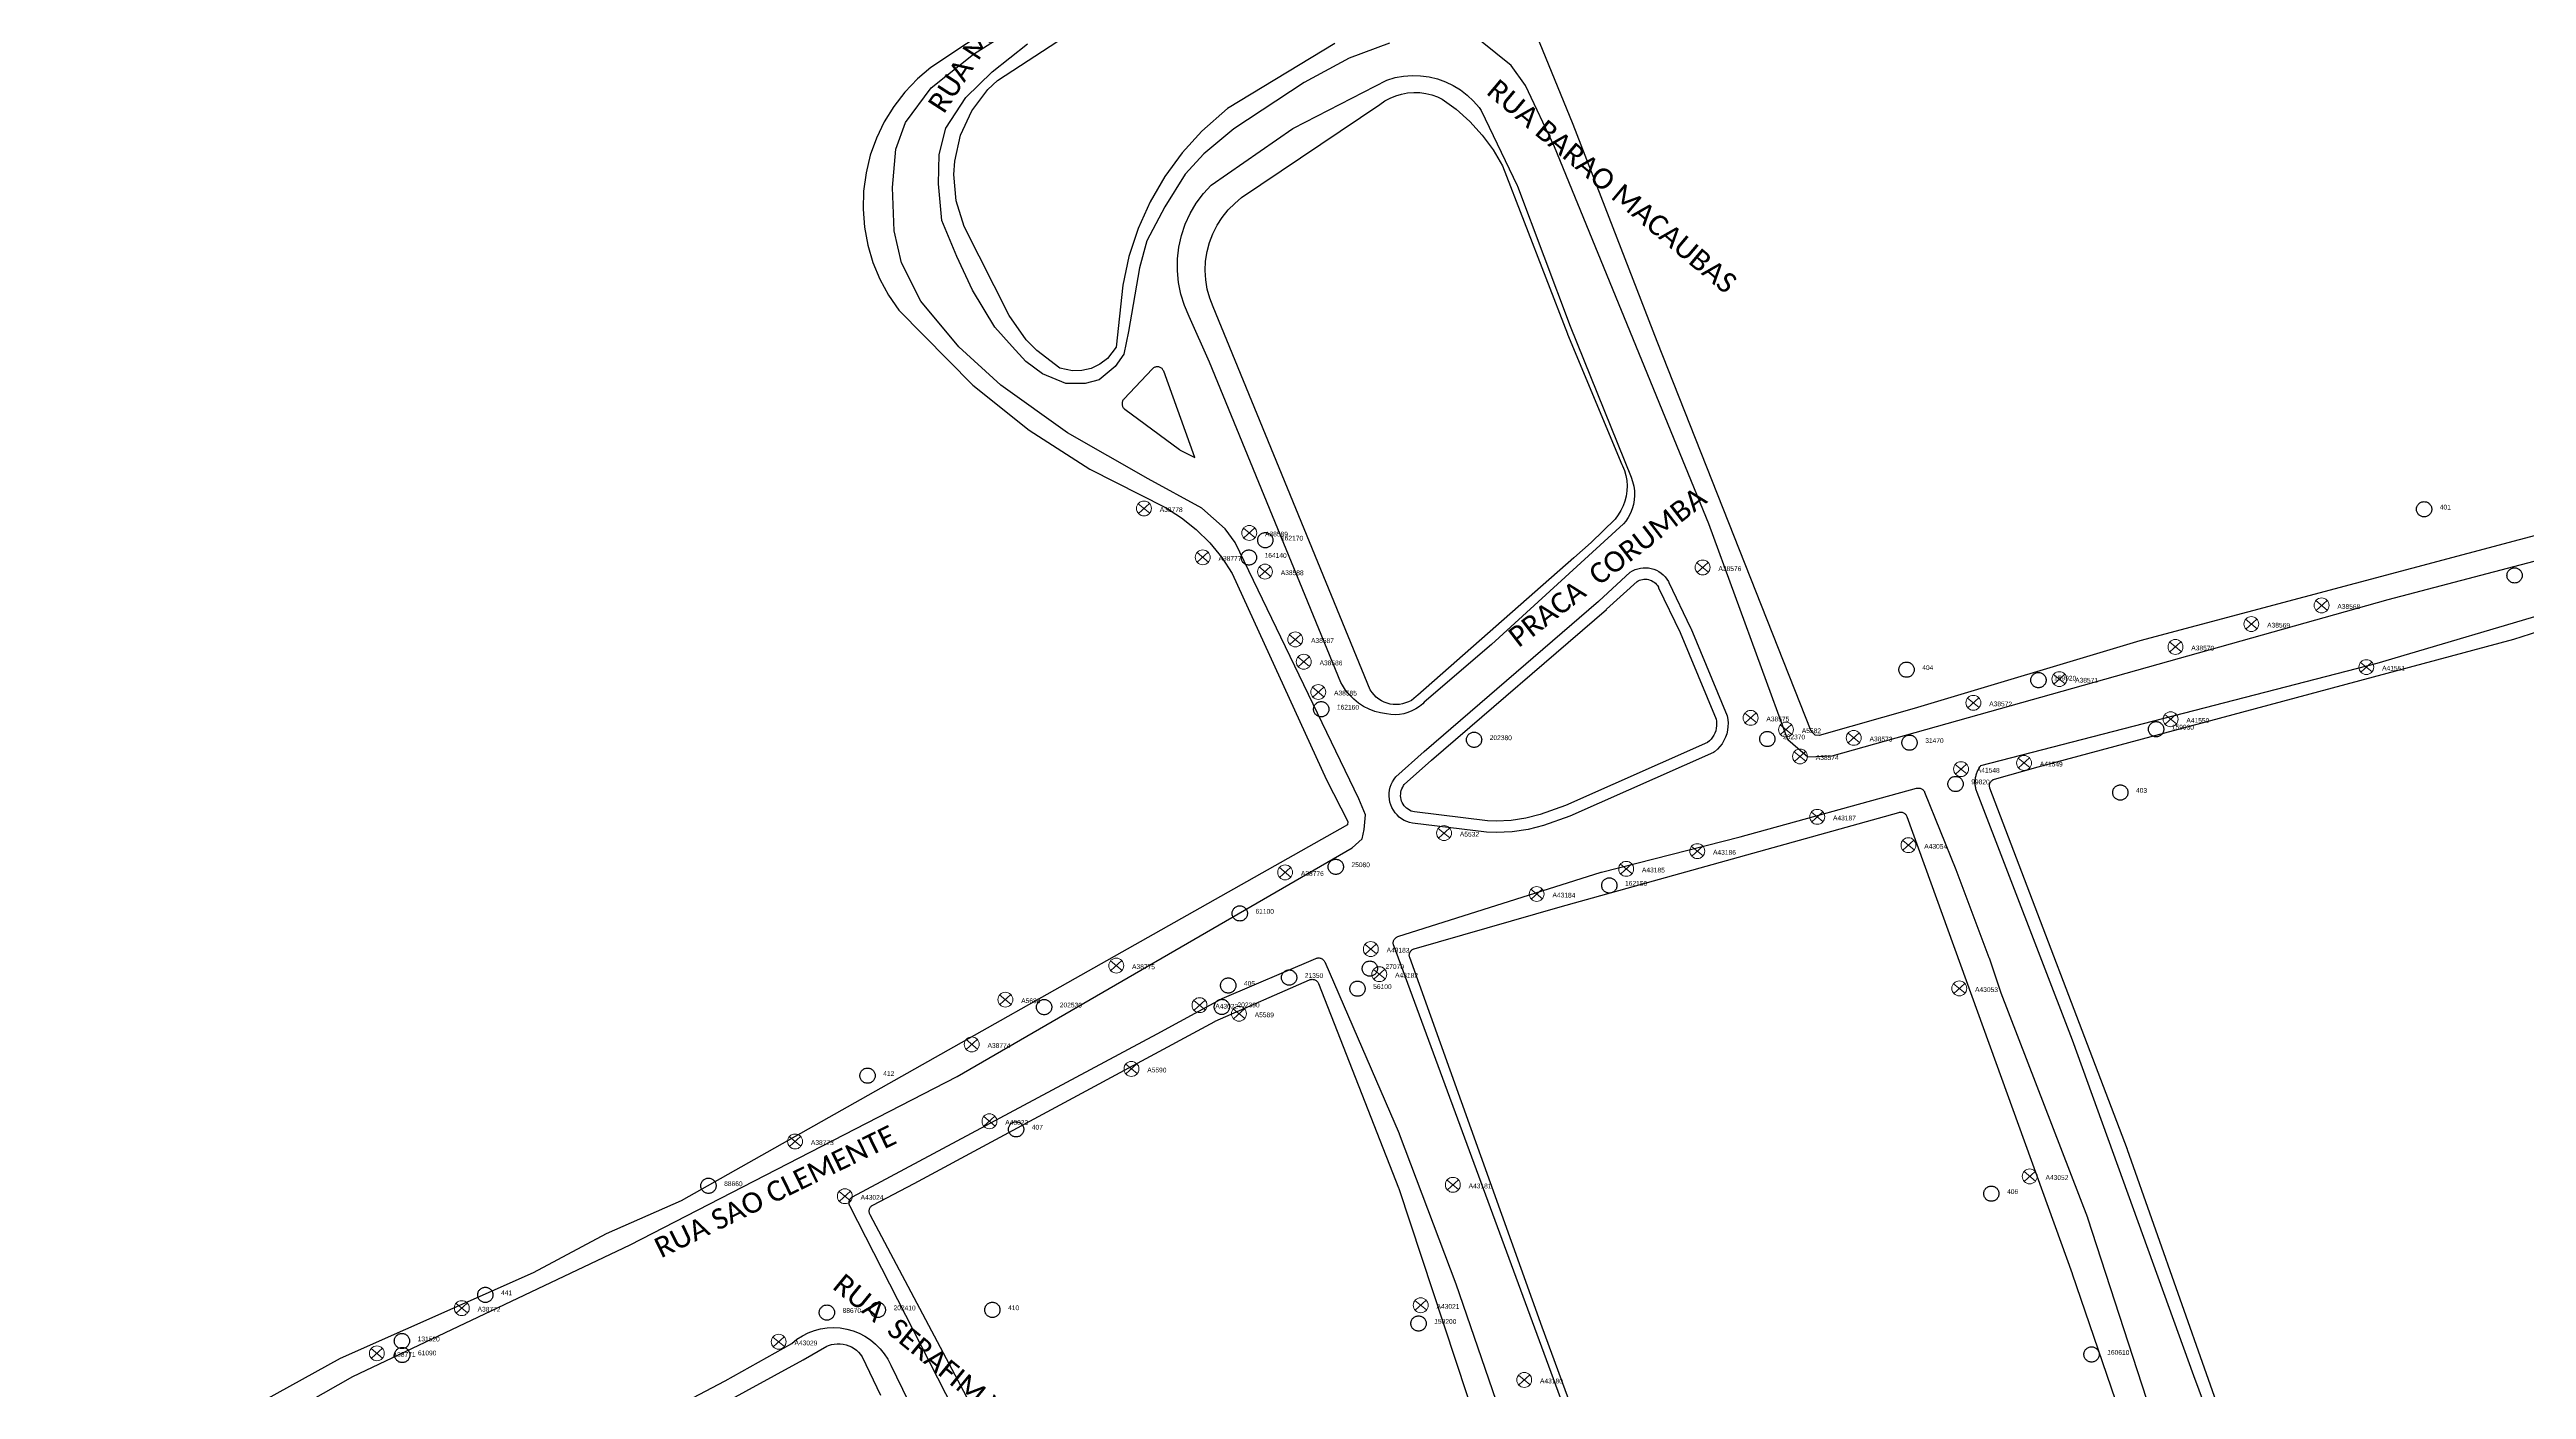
# Model space of a CAD drawing. Header units: millimetres. Extents: x 676447 to 689606, y 7455628 to 7463967.
# Drawn here: x 685139.6 to 685504.7, y 7460791.4 to 7460988.9 of the extents above; entities that cross this region are included whole.
import ezdxf

# ---------------------------------------------------------------- set-up
doc = ezdxf.new("R2010")
doc.units = ezdxf.units.MM
doc.header["$LTSCALE"] = 0.1
doc.header["$MEASUREMENT"] = 0
doc.linetypes.add('PHANTOM2', pattern=[1.25, 0.625, -0.125, 0.125, -0.125, 0.125, -0.125])
doc.layers.add('10.4-Postes', color=1, linetype='Continuous', lineweight=0)
for name, color, linetype in [('Caixas Subterrâneas', 5, 'Continuous'), ('LEGENDAS_INFRAESTRUTURAS', 7, 'Continuous'), ('MUB_MEIOFIO', 7, 'Continuous'), ('MUB_OBRA_ARTE', 7, 'Continuous'), ('MUB_QUADRAS', 7, 'Continuous'), ('MUB_SEGMENTO', 7, 'Continuous'), ('NOS_DE_INFRAESTRUTURA', 7, 'Continuous')]:
    doc.layers.add(name, color=color, linetype=linetype)
doc.styles.add('Legend', font='calibri.ttf')
doc.styles.get("Standard").update_dxf_attribs({"font": 'arial.ttf'})

# ---------------------------------------------------------------- blocks, each defined once
blk = doc.blocks.new('PTPT')
at = {"layer": '10.4-Postes', "color": 1, "linetype": 'PHANTOM2'}
for points in [[(-0.0000079, 0.0000104), (0.0000075, -0.000002)], [(0.000007, 0.0000109), (-0.0000074, -0.0000025)]]:
    blk.add_lwpolyline(points, dxfattribs=at)
at = {"layer": '10.4-Postes', "color": 1}
blk.add_circle((-0.0000002, 0.0000042), 0.00000987, dxfattribs=at)
blk = doc.blocks.new('MHMZ')
at = {"linetype": 'PHANTOM2'}
blk.add_circle((0, 0), 0.0000101, dxfattribs=at)

msp = doc.modelspace()

# ---------------------------------------------------------------- linework, layer by layer
at = {"layer": 'MUB_MEIOFIO', "color": 253, "linetype": 'Continuous'}
for points in [[(685139.61, 7460767.85), (685184.3, 7460793.27), (685225.18, 7460812.69), (685273.39, 7460837.5), (685331.63, 7460871.2), (685333.07, 7460872.53), (685333.39, 7460873.92), (685333.6, 7460876.06), (685332.59, 7460878.46), (685314.36, 7460916.24), (685312.88, 7460918.25), (685309.46, 7460921.27), (685301.54, 7460925.63), (685289.64, 7460932.42), (685279.83, 7460939.42), (685273.66, 7460945.06), (685268.02, 7460951.83), (685265.2, 7460957.47), (685264.12, 7460962.19), (685263.85, 7460968.57), (685264.33, 7460974.2), (685265.79, 7460978.13), (685269.55, 7460983.24), (685275.81, 7460988.21), (685300.53, 7461003.93)], [(685337.1, 7460989.85), (685331.19, 7460987.63), (685324.55, 7460984.03), (685314.15, 7460977.2), (685309.77, 7460973.51), (685307, 7460970.55), (685303.98, 7460965.71), (685301.34, 7460960.7), (685300.29, 7460956.74), (685298.66, 7460947.32), (685297.98, 7460943.99), (685296.7, 7460942.17), (685294.34, 7460940.21), (685292.28, 7460939.67), (685289.39, 7460939.67), (685285.95, 7460941.09), (685283.5, 7460942.91), (685281.48, 7460945.12), (685278.93, 7460947.97), (685275.64, 7460953.41), (685273.34, 7460958.41), (685271.13, 7460963.72), (685270.63, 7460969.12), (685270.74, 7460973.43), (685271.74, 7460977.33), (685274.65, 7460981.85), (685278.55, 7460985.64), (685283.75, 7460989.74)], [(685593.76, 7460936.52), (685484.25, 7460907.79), (685402.3, 7460884.72), (685398.76, 7460884.6), (685395.83, 7460887.16), (685384.18, 7460918.98), (685361.45, 7460974.57), (685357.18, 7460983.61), (685355.05, 7460986.54), (685350.55, 7460990.18)], [(685329.95, 7460895.61), (685310.6, 7460942.8), (685310.58, 7460942.82), (685307.6, 7460949.54), (685306.9, 7460951.15), (685306.38, 7460952.82), (685306.03, 7460954.54), (685305.86, 7460956.28), (685305.88, 7460958.03), (685306.08, 7460959.77), (685306.46, 7460961.48), (685307.02, 7460963.15), (685307.75, 7460964.74), (685308.64, 7460966.25), (685309.68, 7460967.66), (685310.84, 7460968.92), (685322.87, 7460977.25), (685322.96, 7460977.31), (685322.98, 7460977.32), (685336.73, 7460984.4), (685337.94, 7460984.76), (685339.18, 7460984.98), (685340.44, 7460985.08), (685341.71, 7460985.05), (685342.96, 7460984.88), (685344.18, 7460984.58), (685345.37, 7460984.16), (685346.51, 7460983.61), (685347.59, 7460982.95), (685348.59, 7460982.18), (685349.5, 7460981.31), (685350.32, 7460980.35), (685350.64, 7460979.91), (685355.95, 7460968.84), (685355.99, 7460968.76), (685363.73, 7460948.14), (685363.73, 7460948.12), (685372.73, 7460925.84), (685372.96, 7460925.2), (685373.13, 7460924.54), (685373.22, 7460923.86), (685373.25, 7460923.18), (685373.2, 7460922.5), (685373.08, 7460921.83), (685372.89, 7460921.17), (685372.64, 7460920.54), (685372.32, 7460919.94), (685371.94, 7460919.37), (685371.62, 7460918.98), (685352.15, 7460901.19), (685352.13, 7460901.17), (685342.25, 7460892.69), (685342.02, 7460892.47), (685341.53, 7460892.06), (685341, 7460891.7), (685340.43, 7460891.4), (685339.84, 7460891.17), (685339.23, 7460890.99), (685338.6, 7460890.89), (685337.96, 7460890.84), (685337.32, 7460890.87), (685336.69, 7460890.96), (685335.8, 7460891.1), (685334.94, 7460891.34), (685334.1, 7460891.66), (685333.3, 7460892.07), (685332.55, 7460892.56), (685331.85, 7460893.12), (685331.22, 7460893.76), (685330.65, 7460894.46), (685330.17, 7460895.21), (685329.95, 7460895.61)], [(685306.14, 7460929.94), (685306.19, 7460929.91), (685306.28, 7460929.85), (685308.43, 7460928.75), (685303.84, 7460941.47), (685303.82, 7460941.52), (685303.78, 7460941.61), (685303.72, 7460941.7), (685303.66, 7460941.78), (685303.59, 7460941.86), (685303.51, 7460941.93), (685303.42, 7460941.99), (685303.33, 7460942.04), (685303.23, 7460942.08), (685303.13, 7460942.11), (685303.03, 7460942.12), (685302.92, 7460942.13), (685302.82, 7460942.13), (685302.72, 7460942.12), (685302.61, 7460942.09), (685302.52, 7460942.06), (685302.42, 7460942.01), (685302.33, 7460941.96), (685302.25, 7460941.89), (685302.17, 7460941.82), (685297.97, 7460937.37), (685297.95, 7460937.36), (685297.89, 7460937.28), (685297.83, 7460937.19), (685297.78, 7460937.1), (685297.74, 7460937), (685297.72, 7460936.9), (685297.7, 7460936.8), (685297.69, 7460936.69), (685297.7, 7460936.59), (685297.71, 7460936.48), (685297.74, 7460936.38), (685297.78, 7460936.28), (685297.82, 7460936.19), (685297.88, 7460936.1), (685297.94, 7460936.02), (685298.02, 7460935.95), (685298.1, 7460935.88), (685306.14, 7460929.94)], [(685342.21, 7460885.42), (685367.93, 7460907.58), (685367.95, 7460907.6), (685372.6, 7460911.84), (685372.95, 7460912.05), (685373.32, 7460912.23), (685373.7, 7460912.36), (685374.1, 7460912.46), (685374.5, 7460912.51), (685374.91, 7460912.52), (685375.31, 7460912.49), (685375.71, 7460912.41), (685376.1, 7460912.3), (685376.48, 7460912.14), (685376.84, 7460911.94), (685377.17, 7460911.71), (685377.48, 7460911.45), (685377.76, 7460911.15), (685378.01, 7460910.83), (685378.22, 7460910.48), (685378.3, 7460910.33), (685381.5, 7460903.66), (685381.52, 7460903.61), (685386.88, 7460890.68), (685386.98, 7460890.15), (685387.03, 7460889.62), (685387.01, 7460889.08), (685386.95, 7460888.54), (685386.82, 7460888.02), (685386.65, 7460887.51), (685386.42, 7460887.03), (685386.14, 7460886.57), (685385.82, 7460886.14), (685385.45, 7460885.75), (685385.04, 7460885.39), (685384.88, 7460885.27), (685363.69, 7460875.91), (685359.84, 7460874.53), (685357.54, 7460873.93), (685355.2, 7460873.57), (685352.83, 7460873.46), (685351.44, 7460873.51), (685340.5, 7460874.84), (685340.09, 7460874.93), (685339.68, 7460875.08), (685339.28, 7460875.27), (685338.91, 7460875.49), (685338.55, 7460875.76), (685338.23, 7460876.06), (685337.95, 7460876.39), (685337.7, 7460876.75), (685337.48, 7460877.14), (685337.31, 7460877.55), (685337.19, 7460877.97), (685337.11, 7460878.4), (685337.07, 7460878.84), (685337.08, 7460879.28), (685337.13, 7460879.71), (685337.23, 7460880.14), (685337.38, 7460880.56), (685337.57, 7460880.95), (685337.79, 7460881.33), (685338.06, 7460881.68), (685342.21, 7460885.42)], [(685470.26, 7460754.15), (685455.66, 7460793.38), (685437.78, 7460842.88), (685423.72, 7460879.37), (685423.67, 7460879.5), (685423.62, 7460879.64), (685423.59, 7460879.77), (685423.55, 7460879.91), (685423.52, 7460880.05), (685423.5, 7460880.19), (685423.48, 7460880.32), (685423.46, 7460880.46), (685423.45, 7460880.6), (685423.44, 7460880.74), (685423.44, 7460880.89), (685423.45, 7460881.03), (685423.45, 7460881.17), (685423.47, 7460881.31), (685423.49, 7460881.45), (685423.51, 7460881.58), (685423.54, 7460881.72), (685423.57, 7460881.86), (685423.61, 7460881.99), (685423.65, 7460882.13), (685423.69, 7460882.26), (685423.74, 7460882.39), (685423.8, 7460882.52), (685423.86, 7460882.65), (685423.92, 7460882.77), (685423.99, 7460882.9), (685424.06, 7460883.02), (685424.14, 7460883.14), (685424.22, 7460883.25), (685424.3, 7460883.36), (685482.69, 7460898.46), (685510.27, 7460906.61)], [(685337.74, 7460856.83), (685337.72, 7460856.87), (685337.69, 7460856.97), (685337.68, 7460857.08), (685337.67, 7460857.18), (685337.68, 7460857.29), (685337.7, 7460857.39), (685337.73, 7460857.49), (685337.76, 7460857.59), (685337.81, 7460857.68), (685337.87, 7460857.77), (685337.94, 7460857.85), (685338.01, 7460857.92), (685338.09, 7460857.99), (685338.18, 7460858.04), (685338.27, 7460858.09), (685338.37, 7460858.13), (685368.33, 7460867.61), (685368.39, 7460867.63), (685388.8, 7460872.82), (685388.82, 7460872.82), (685414.81, 7460879.99), (685414.9, 7460880.01), (685415.01, 7460880.03), (685415.11, 7460880.03), (685415.22, 7460880.02), (685415.32, 7460880), (685415.42, 7460879.97), (685415.52, 7460879.93), (685415.61, 7460879.88), (685415.69, 7460879.82), (685415.77, 7460879.75), (685415.84, 7460879.67), (685415.91, 7460879.59), (685415.96, 7460879.5), (685416, 7460879.4), (685420.62, 7460868.02), (685425.47, 7460855.04), (685425.49, 7460855), (685427.21, 7460849.86), (685427.23, 7460849.82), (685439.99, 7460816.7), (685440.01, 7460816.65), (685450.68, 7460783.88)], [(685473.75, 7460487.68), (685337.74, 7460856.83)], [(685301.14, 7460733.1), (685257.56, 7460818.44), (685257.55, 7460818.47), (685257.53, 7460818.5), (685257.52, 7460818.53), (685257.51, 7460818.57), (685257.5, 7460818.6), (685257.49, 7460818.63), (685257.48, 7460818.66), (685257.47, 7460818.7), (685257.47, 7460818.73), (685257.46, 7460818.77), (685257.46, 7460818.8), (685257.46, 7460818.83), (685257.45, 7460818.87), (685257.45, 7460818.9), (685257.46, 7460818.94), (685257.46, 7460818.97), (685257.46, 7460819.01), (685257.47, 7460819.04), (685257.47, 7460819.08), (685257.48, 7460819.11), (685257.49, 7460819.14), (685257.5, 7460819.18), (685257.51, 7460819.21), (685257.52, 7460819.24), (685257.53, 7460819.27), (685257.54, 7460819.31), (685257.56, 7460819.34), (685257.57, 7460819.37), (685257.59, 7460819.4), (685257.61, 7460819.43), (685257.63, 7460819.46), (685257.65, 7460819.48), (685257.67, 7460819.51), (685257.69, 7460819.54), (685257.71, 7460819.56), (685257.74, 7460819.59), (685257.76, 7460819.61), (685257.79, 7460819.64), (685257.81, 7460819.66), (685257.84, 7460819.68), (685257.87, 7460819.7), (685257.89, 7460819.72), (685257.92, 7460819.74), (685257.95, 7460819.76), (685257.98, 7460819.78), (685302.89, 7460843.78), (685312.35, 7460848.96), (685312.43, 7460849), (685326.26, 7460854.91), (685326.36, 7460854.94), (685326.46, 7460854.97), (685326.56, 7460854.98), (685326.67, 7460854.99), (685326.77, 7460854.98), (685326.88, 7460854.97), (685326.98, 7460854.94), (685327.07, 7460854.9), (685327.17, 7460854.85), (685327.25, 7460854.79), (685327.33, 7460854.73), (685327.41, 7460854.65), (685327.47, 7460854.57), (685327.53, 7460854.48), (685327.58, 7460854.39), (685338.52, 7460829.1), (685338.54, 7460829.06), (685346.89, 7460806.94), (685367.33, 7460747.5)], [(685221.15, 7460783.14), (685239.18, 7460792.62), (685239.2, 7460792.64), (685249, 7460798.16), (685249.76, 7460798.76), (685250.57, 7460799.28), (685251.43, 7460799.71), (685252.34, 7460800.05), (685253.27, 7460800.3), (685254.23, 7460800.44), (685255.19, 7460800.48), (685256.16, 7460800.43), (685257.11, 7460800.27), (685258.04, 7460800.01), (685258.94, 7460799.66), (685259.8, 7460799.21), (685260.61, 7460798.68), (685261.35, 7460798.07), (685262.03, 7460797.38), (685262.63, 7460796.62), (685263.16, 7460795.81), (685263.59, 7460794.94), (685294.99, 7460730.34)]]:
    msp.add_lwpolyline(points, dxfattribs=at)
at = {"layer": 'MUB_MEIOFIO', "linetype": 'Continuous'}
for points in [[(685139.61, 7460767.85), (685184.3, 7460793.27), (685225.18, 7460812.69), (685273.39, 7460837.5), (685331.63, 7460871.2), (685333.07, 7460872.53), (685333.39, 7460873.92), (685333.6, 7460876.06), (685332.59, 7460878.46), (685314.36, 7460916.24), (685312.88, 7460918.25), (685309.46, 7460921.27), (685301.54, 7460925.63), (685289.64, 7460932.42), (685279.83, 7460939.42), (685273.66, 7460945.06), (685268.02, 7460951.83), (685265.2, 7460957.47), (685264.12, 7460962.19), (685263.85, 7460968.57), (685264.33, 7460974.2), (685265.79, 7460978.13), (685269.55, 7460983.24), (685275.81, 7460988.21), (685300.53, 7461003.93)], [(685337.1, 7460989.85), (685331.19, 7460987.63), (685324.55, 7460984.03), (685314.15, 7460977.2), (685309.77, 7460973.51), (685307, 7460970.55), (685303.98, 7460965.71), (685301.34, 7460960.7), (685300.29, 7460956.74), (685298.66, 7460947.32), (685297.98, 7460943.99), (685296.7, 7460942.17), (685294.34, 7460940.21), (685292.28, 7460939.67), (685289.39, 7460939.67), (685285.95, 7460941.09), (685283.5, 7460942.91), (685281.48, 7460945.12), (685278.93, 7460947.97), (685275.64, 7460953.41), (685273.34, 7460958.41), (685271.13, 7460963.72), (685270.63, 7460969.12), (685270.74, 7460973.43), (685271.74, 7460977.33), (685274.65, 7460981.85), (685278.55, 7460985.64), (685283.75, 7460989.74)], [(685593.76, 7460936.52), (685484.25, 7460907.79), (685402.3, 7460884.72), (685398.76, 7460884.6), (685395.83, 7460887.16), (685384.18, 7460918.98), (685361.45, 7460974.57), (685357.18, 7460983.61), (685355.05, 7460986.54), (685350.55, 7460990.18)], [(685329.95, 7460895.61), (685310.6, 7460942.8), (685310.58, 7460942.82), (685307.6, 7460949.54), (685306.9, 7460951.15), (685306.38, 7460952.82), (685306.03, 7460954.54), (685305.86, 7460956.28), (685305.88, 7460958.03), (685306.08, 7460959.77), (685306.46, 7460961.48), (685307.02, 7460963.15), (685307.75, 7460964.74), (685308.64, 7460966.25), (685309.68, 7460967.66), (685310.84, 7460968.92), (685322.87, 7460977.25), (685322.96, 7460977.31), (685322.98, 7460977.32), (685336.73, 7460984.4), (685337.94, 7460984.76), (685339.18, 7460984.98), (685340.44, 7460985.08), (685341.71, 7460985.05), (685342.96, 7460984.88), (685344.18, 7460984.58), (685345.37, 7460984.16), (685346.51, 7460983.61), (685347.59, 7460982.95), (685348.59, 7460982.18), (685349.5, 7460981.31), (685350.32, 7460980.35), (685350.64, 7460979.91), (685355.95, 7460968.84), (685355.99, 7460968.76), (685363.73, 7460948.14), (685363.73, 7460948.12), (685372.73, 7460925.84), (685372.96, 7460925.2), (685373.13, 7460924.54), (685373.22, 7460923.86), (685373.25, 7460923.18), (685373.2, 7460922.5), (685373.08, 7460921.83), (685372.89, 7460921.17), (685372.64, 7460920.54), (685372.32, 7460919.94), (685371.94, 7460919.37), (685371.62, 7460918.98), (685352.15, 7460901.19), (685352.13, 7460901.17), (685342.25, 7460892.69), (685342.02, 7460892.47), (685341.53, 7460892.06), (685341, 7460891.7), (685340.43, 7460891.4), (685339.84, 7460891.17), (685339.23, 7460890.99), (685338.6, 7460890.89), (685337.96, 7460890.84), (685337.32, 7460890.87), (685336.69, 7460890.96), (685335.8, 7460891.1), (685334.94, 7460891.34), (685334.1, 7460891.66), (685333.3, 7460892.07), (685332.55, 7460892.56), (685331.85, 7460893.12), (685331.22, 7460893.76), (685330.65, 7460894.46), (685330.17, 7460895.21), (685329.95, 7460895.61)], [(685306.14, 7460929.94), (685306.19, 7460929.91), (685306.28, 7460929.85), (685308.43, 7460928.75), (685303.84, 7460941.47), (685303.82, 7460941.52), (685303.78, 7460941.61), (685303.72, 7460941.7), (685303.66, 7460941.78), (685303.59, 7460941.86), (685303.51, 7460941.93), (685303.42, 7460941.99), (685303.33, 7460942.04), (685303.23, 7460942.08), (685303.13, 7460942.11), (685303.03, 7460942.12), (685302.92, 7460942.13), (685302.82, 7460942.13), (685302.72, 7460942.12), (685302.61, 7460942.09), (685302.52, 7460942.06), (685302.42, 7460942.01), (685302.33, 7460941.96), (685302.25, 7460941.89), (685302.17, 7460941.82), (685297.97, 7460937.37), (685297.95, 7460937.36), (685297.89, 7460937.28), (685297.83, 7460937.19), (685297.78, 7460937.1), (685297.74, 7460937), (685297.72, 7460936.9), (685297.7, 7460936.8), (685297.69, 7460936.69), (685297.7, 7460936.59), (685297.71, 7460936.48), (685297.74, 7460936.38), (685297.78, 7460936.28), (685297.82, 7460936.19), (685297.88, 7460936.1), (685297.94, 7460936.02), (685298.02, 7460935.95), (685298.1, 7460935.88), (685306.14, 7460929.94)], [(685342.21, 7460885.42), (685367.93, 7460907.58), (685367.95, 7460907.6), (685372.6, 7460911.84), (685372.95, 7460912.05), (685373.32, 7460912.23), (685373.7, 7460912.36), (685374.1, 7460912.46), (685374.5, 7460912.51), (685374.91, 7460912.52), (685375.31, 7460912.49), (685375.71, 7460912.41), (685376.1, 7460912.3), (685376.48, 7460912.14), (685376.84, 7460911.94), (685377.17, 7460911.71), (685377.48, 7460911.45), (685377.76, 7460911.15), (685378.01, 7460910.83), (685378.22, 7460910.48), (685378.3, 7460910.33), (685381.5, 7460903.66), (685381.52, 7460903.61), (685386.88, 7460890.68), (685386.98, 7460890.15), (685387.03, 7460889.62), (685387.01, 7460889.08), (685386.95, 7460888.54), (685386.82, 7460888.02), (685386.65, 7460887.51), (685386.42, 7460887.03), (685386.14, 7460886.57), (685385.82, 7460886.14), (685385.45, 7460885.75), (685385.04, 7460885.39), (685384.88, 7460885.27), (685363.69, 7460875.91), (685359.84, 7460874.53), (685357.54, 7460873.93), (685355.2, 7460873.57), (685352.83, 7460873.46), (685351.44, 7460873.51), (685340.5, 7460874.84), (685340.09, 7460874.93), (685339.68, 7460875.08), (685339.28, 7460875.27), (685338.91, 7460875.49), (685338.55, 7460875.76), (685338.23, 7460876.06), (685337.95, 7460876.39), (685337.7, 7460876.75), (685337.48, 7460877.14), (685337.31, 7460877.55), (685337.19, 7460877.97), (685337.11, 7460878.4), (685337.07, 7460878.84), (685337.08, 7460879.28), (685337.13, 7460879.71), (685337.23, 7460880.14), (685337.38, 7460880.56), (685337.57, 7460880.95), (685337.79, 7460881.33), (685338.06, 7460881.68), (685342.21, 7460885.42)], [(685470.26, 7460754.15), (685455.66, 7460793.38), (685437.78, 7460842.88), (685423.72, 7460879.37), (685423.67, 7460879.5), (685423.62, 7460879.64), (685423.59, 7460879.77), (685423.55, 7460879.91), (685423.52, 7460880.05), (685423.5, 7460880.19), (685423.48, 7460880.32), (685423.46, 7460880.46), (685423.45, 7460880.6), (685423.44, 7460880.74), (685423.44, 7460880.89), (685423.45, 7460881.03), (685423.45, 7460881.17), (685423.47, 7460881.31), (685423.49, 7460881.45), (685423.51, 7460881.58), (685423.54, 7460881.72), (685423.57, 7460881.86), (685423.61, 7460881.99), (685423.65, 7460882.13), (685423.69, 7460882.26), (685423.74, 7460882.39), (685423.8, 7460882.52), (685423.86, 7460882.65), (685423.92, 7460882.77), (685423.99, 7460882.9), (685424.06, 7460883.02), (685424.14, 7460883.14), (685424.22, 7460883.25), (685424.3, 7460883.36), (685482.69, 7460898.46), (685510.27, 7460906.61)], [(685337.74, 7460856.83), (685337.72, 7460856.87), (685337.69, 7460856.97), (685337.68, 7460857.08), (685337.67, 7460857.18), (685337.68, 7460857.29), (685337.7, 7460857.39), (685337.73, 7460857.49), (685337.76, 7460857.59), (685337.81, 7460857.68), (685337.87, 7460857.77), (685337.94, 7460857.85), (685338.01, 7460857.92), (685338.09, 7460857.99), (685338.18, 7460858.04), (685338.27, 7460858.09), (685338.37, 7460858.13), (685368.33, 7460867.61), (685368.39, 7460867.63), (685388.8, 7460872.82), (685388.82, 7460872.82), (685414.81, 7460879.99), (685414.9, 7460880.01), (685415.01, 7460880.03), (685415.11, 7460880.03), (685415.22, 7460880.02), (685415.32, 7460880), (685415.42, 7460879.97), (685415.52, 7460879.93), (685415.61, 7460879.88), (685415.69, 7460879.82), (685415.77, 7460879.75), (685415.84, 7460879.67), (685415.91, 7460879.59), (685415.96, 7460879.5), (685416, 7460879.4), (685420.62, 7460868.02), (685425.47, 7460855.04), (685425.49, 7460855), (685427.21, 7460849.86), (685427.23, 7460849.82), (685439.99, 7460816.7), (685440.01, 7460816.65), (685450.68, 7460783.88)], [(685473.75, 7460487.68), (685337.74, 7460856.83)], [(685301.14, 7460733.1), (685257.56, 7460818.44), (685257.55, 7460818.47), (685257.53, 7460818.5), (685257.52, 7460818.53), (685257.51, 7460818.57), (685257.5, 7460818.6), (685257.49, 7460818.63), (685257.48, 7460818.66), (685257.47, 7460818.7), (685257.47, 7460818.73), (685257.46, 7460818.77), (685257.46, 7460818.8), (685257.46, 7460818.83), (685257.45, 7460818.87), (685257.45, 7460818.9), (685257.46, 7460818.94), (685257.46, 7460818.97), (685257.46, 7460819.01), (685257.47, 7460819.04), (685257.47, 7460819.08), (685257.48, 7460819.11), (685257.49, 7460819.14), (685257.5, 7460819.18), (685257.51, 7460819.21), (685257.52, 7460819.24), (685257.53, 7460819.27), (685257.54, 7460819.31), (685257.56, 7460819.34), (685257.57, 7460819.37), (685257.59, 7460819.4), (685257.61, 7460819.43), (685257.63, 7460819.46), (685257.65, 7460819.48), (685257.67, 7460819.51), (685257.69, 7460819.54), (685257.71, 7460819.56), (685257.74, 7460819.59), (685257.76, 7460819.61), (685257.79, 7460819.64), (685257.81, 7460819.66), (685257.84, 7460819.68), (685257.87, 7460819.7), (685257.89, 7460819.72), (685257.92, 7460819.74), (685257.95, 7460819.76), (685257.98, 7460819.78), (685302.89, 7460843.78), (685312.35, 7460848.96), (685312.43, 7460849), (685326.26, 7460854.91), (685326.36, 7460854.94), (685326.46, 7460854.97), (685326.56, 7460854.98), (685326.67, 7460854.99), (685326.77, 7460854.98), (685326.88, 7460854.97), (685326.98, 7460854.94), (685327.07, 7460854.9), (685327.17, 7460854.85), (685327.25, 7460854.79), (685327.33, 7460854.73), (685327.41, 7460854.65), (685327.47, 7460854.57), (685327.53, 7460854.48), (685327.58, 7460854.39), (685338.52, 7460829.1), (685338.54, 7460829.06), (685346.89, 7460806.94), (685367.33, 7460747.5)], [(685221.15, 7460783.14), (685239.18, 7460792.62), (685239.2, 7460792.64), (685249, 7460798.16), (685249.76, 7460798.76), (685250.57, 7460799.28), (685251.43, 7460799.71), (685252.34, 7460800.05), (685253.27, 7460800.3), (685254.23, 7460800.44), (685255.19, 7460800.48), (685256.16, 7460800.43), (685257.11, 7460800.27), (685258.04, 7460800.01), (685258.94, 7460799.66), (685259.8, 7460799.21), (685260.61, 7460798.68), (685261.35, 7460798.07), (685262.03, 7460797.38), (685262.63, 7460796.62), (685263.16, 7460795.81), (685263.59, 7460794.94), (685294.99, 7460730.34)]]:
    msp.add_lwpolyline(points, dxfattribs=at)
at = {"layer": 'MUB_OBRA_ARTE', "linetype": 'Continuous'}
msp.add_lwpolyline([(685343.33, 7460884.15), (685369.08, 7460906.34), (685369.12, 7460906.38), (685373.61, 7460910.48), (685373.76, 7460910.56), (685373.97, 7460910.66), (685374.18, 7460910.74), (685374.41, 7460910.8), (685374.63, 7460910.82), (685374.87, 7460910.83), (685375.08, 7460910.81), (685375.31, 7460910.77), (685375.54, 7460910.7), (685375.74, 7460910.62), (685375.94, 7460910.5), (685376.14, 7460910.37), (685376.31, 7460910.22), (685376.47, 7460910.05), (685376.61, 7460909.87), (685376.75, 7460909.65), (685376.79, 7460909.57), (685379.95, 7460902.98), (685379.95, 7460902.97), (685385.25, 7460890.19), (685385.3, 7460889.91), (685385.34, 7460889.57), (685385.32, 7460889.2), (685385.28, 7460888.84), (685385.2, 7460888.49), (685385.08, 7460888.14), (685384.93, 7460887.84), (685384.74, 7460887.52), (685384.52, 7460887.23), (685384.28, 7460886.97), (685384.01, 7460886.73), (685363.06, 7460877.48), (685359.34, 7460876.15), (685357.2, 7460875.59), (685355.03, 7460875.25), (685352.82, 7460875.15), (685351.57, 7460875.2), (685340.78, 7460876.51), (685340.56, 7460876.56), (685340.33, 7460876.64), (685340.08, 7460876.76), (685339.85, 7460876.9), (685339.64, 7460877.06), (685339.46, 7460877.23), (685339.29, 7460877.42), (685339.13, 7460877.65), (685339, 7460877.88), (685338.91, 7460878.11), (685338.84, 7460878.36), (685338.79, 7460878.63), (685338.76, 7460878.9), (685338.77, 7460879.16), (685338.8, 7460879.42), (685338.85, 7460879.66), (685338.94, 7460879.9), (685339.06, 7460880.16), (685339.2, 7460880.39), (685339.3, 7460880.53), (685343.33, 7460884.15)], dxfattribs=at)
at = {"layer": 'MUB_QUADRAS', "linetype": 'Continuous'}
for points in [[(685316.85, 7461017.7), (685269.49, 7460986.25), (685267.53, 7460984.58), (685265.68, 7460982.64), (685264.05, 7460980.52), (685262.65, 7460978.24), (685261.49, 7460975.83), (685260.59, 7460973.31), (685259.96, 7460970.71), (685259.6, 7460968.05), (685259.53, 7460965.38), (685259.73, 7460962.71), (685260.21, 7460960.08), (685260.97, 7460957.51), (685261.99, 7460955.03), (685263.26, 7460952.68), (685264.77, 7460950.47), (685275.71, 7460939.44), (685284.01, 7460932.79), (685292.97, 7460927.03), (685304.1, 7460921.4), (685306.45, 7460919.89), (685308.63, 7460918.14), (685310.62, 7460916.17), (685312.39, 7460914.01), (685313.92, 7460911.67), (685327.82, 7460881.22), (685330.97, 7460875.09), (685330.91, 7460874.59), (685232.71, 7460819.18), (685221.66, 7460814.29), (685210.9, 7460808.57), (685182.43, 7460795.91), (685158.62, 7460782.77)], [(685583.72, 7460937.96), (685447.73, 7460901.71), (685414.45, 7460891.74), (685400.47, 7460887.8), (685399.85, 7460887.83), (685399.27, 7460888.4), (685376.59, 7460945.84), (685364.21, 7460977.87), (685356.14, 7460997.59)], [(685329.05, 7460989.8), (685313.23, 7460980.21), (685309.44, 7460976.87), (685306.54, 7460973.67), (685303.99, 7460970.18), (685301.82, 7460966.44), (685300.05, 7460962.5), (685298.71, 7460958.39), (685297.8, 7460954.16), (685296.82, 7460945.02), (685295.54, 7460943.35), (685294.42, 7460942.5), (685293.15, 7460941.89), (685291.78, 7460941.57), (685290.38, 7460941.53), (685288.54, 7460941.94), (685285.11, 7460944.53), (685283.57, 7460946.12), (685281.04, 7460949.72), (685274.4, 7460962.83), (685273.24, 7460966.58), (685272.89, 7460970.5), (685273.03, 7460972.46), (685273.9, 7460976.29), (685275.56, 7460979.85), (685277.92, 7460982.99), (685279.33, 7460984.36), (685289.36, 7460990.88)], [(685311.13, 7460950.95), (685310.63, 7460952.25), (685310.26, 7460953.59), (685310.03, 7460954.96), (685309.96, 7460956.35), (685310.02, 7460957.73), (685310.23, 7460959.11), (685310.59, 7460960.45), (685311.08, 7460961.75), (685311.7, 7460962.99), (685312.45, 7460964.16), (685313.32, 7460965.25), (685314.3, 7460966.23), (685315.32, 7460967.07), (685335.67, 7460980.82), (685336.41, 7460981.33), (685337.21, 7460981.75), (685338.04, 7460982.1), (685338.9, 7460982.35), (685339.79, 7460982.51), (685340.69, 7460982.58), (685341.59, 7460982.55), (685342.48, 7460982.43), (685343.36, 7460982.21), (685344.2, 7460981.91), (685344.86, 7460981.6), (685346.94, 7460980.1), (685348.97, 7460978.3), (685350.8, 7460976.29), (685352.41, 7460974.1), (685353.79, 7460971.76), (685363.37, 7460946.98), (685363.37, 7460946.96), (685371.36, 7460927.71), (685371.45, 7460927.53), (685371.74, 7460926.83), (685371.95, 7460926.1), (685372.08, 7460925.35), (685372.14, 7460924.59), (685372.11, 7460923.83), (685372.01, 7460923.08), (685371.83, 7460922.34), (685371.57, 7460921.62), (685371.24, 7460920.94), (685370.84, 7460920.29), (685370.37, 7460919.69), (685366.83, 7460916.21), (685364.29, 7460913.97), (685341.28, 7460893.71), (685341.07, 7460893.51), (685340.72, 7460893.21), (685340.34, 7460892.96), (685339.93, 7460892.74), (685339.5, 7460892.57), (685339.05, 7460892.44), (685338.6, 7460892.37), (685338.14, 7460892.34), (685337.68, 7460892.35), (685337.22, 7460892.42), (685336.77, 7460892.53), (685336.34, 7460892.69), (685335.93, 7460892.9), (685335.54, 7460893.14), (685335.17, 7460893.43), (685334.84, 7460893.75), (685334.55, 7460894.11), (685334.29, 7460894.49), (685311.13, 7460950.95)], [(685425.62, 7460880.02), (685425.59, 7460880.12), (685425.57, 7460880.22), (685425.55, 7460880.32), (685425.55, 7460880.43), (685425.57, 7460880.53), (685425.59, 7460880.64), (685425.62, 7460880.74), (685425.66, 7460880.83), (685425.72, 7460880.92), (685425.78, 7460881.01), (685425.85, 7460881.08), (685425.93, 7460881.15), (685426.01, 7460881.21), (685426.1, 7460881.27), (685426.2, 7460881.31), (685426.28, 7460881.34), (685432.71, 7460883.15), (685502.84, 7460901.97), (685510.24, 7460904.35)], [(685461.42, 7460782.68), (685445.91, 7460826.7), (685445.91, 7460826.72), (685425.62, 7460880.02)], [(685340.1, 7460855.03), (685340.07, 7460855.13), (685340.05, 7460855.23), (685340.04, 7460855.33), (685340.04, 7460855.44), (685340.06, 7460855.54), (685340.08, 7460855.65), (685340.12, 7460855.74), (685340.16, 7460855.84), (685340.21, 7460855.93), (685340.28, 7460856.01), (685340.35, 7460856.09), (685340.43, 7460856.16), (685340.52, 7460856.22), (685340.61, 7460856.27), (685340.7, 7460856.31), (685340.76, 7460856.33), (685362.26, 7460862.53), (685412.17, 7460876.45), (685412.27, 7460876.47), (685412.37, 7460876.49), (685412.48, 7460876.49), (685412.58, 7460876.48), (685412.68, 7460876.46), (685412.78, 7460876.42), (685412.88, 7460876.38), (685412.97, 7460876.33), (685413.06, 7460876.27), (685413.13, 7460876.2), (685413.21, 7460876.12), (685413.27, 7460876.04), (685413.32, 7460875.95), (685413.36, 7460875.86), (685413.38, 7460875.83), (685437.72, 7460808.44), (685437.73, 7460808.42), (685456.79, 7460752.67)], [(685381.4, 7460741.24), (685359.62, 7460800.54), (685340.1, 7460855.03)], [(685305.91, 7460731.58), (685260.59, 7460817.09), (685260.49, 7460817.29), (685260.46, 7460817.39), (685260.44, 7460817.49), (685260.43, 7460817.6), (685260.42, 7460817.7), (685260.43, 7460817.81), (685260.45, 7460817.91), (685260.48, 7460818.01), (685260.53, 7460818.1), (685260.58, 7460818.2), (685260.64, 7460818.28), (685260.71, 7460818.36), (685260.78, 7460818.43), (685260.87, 7460818.49), (685260.96, 7460818.55), (685267.04, 7460821.75), (685311.35, 7460845.63), (685311.43, 7460845.67), (685325.32, 7460851.75), (685325.42, 7460851.79), (685325.52, 7460851.82), (685325.62, 7460851.83), (685325.72, 7460851.84), (685325.83, 7460851.83), (685325.93, 7460851.81), (685326.03, 7460851.79), (685326.13, 7460851.75), (685326.22, 7460851.7), (685326.31, 7460851.64), (685326.39, 7460851.58), (685326.47, 7460851.5), (685326.53, 7460851.42), (685326.59, 7460851.33), (685326.63, 7460851.24), (685326.65, 7460851.2), (685338.46, 7460821.07), (685338.48, 7460821.01), (685350.2, 7460785.54)], [(685216.34, 7460776.98), (685250.68, 7460795.74), (685254.19, 7460797.75), (685254.44, 7460797.85), (685254.86, 7460797.98), (685255.28, 7460798.07), (685255.71, 7460798.1), (685256.15, 7460798.1), (685256.58, 7460798.05), (685257.01, 7460797.95), (685257.42, 7460797.81), (685257.81, 7460797.63), (685258.19, 7460797.41), (685258.53, 7460797.15), (685258.85, 7460796.85), (685259.14, 7460796.53), (685259.39, 7460796.17), (685262.1, 7460790.53)]]:
    msp.add_lwpolyline(points, dxfattribs=at)

# ---------------------------------------------------------------- block references
at = {"layer": 'Caixas Subterrâneas', "color": 40}
for p, xscale, yscale, zscale, rotation in [((685489.62, 7460921.13), 111319.4907932736, 111319.4907932736, 111319.4907932736, 359.2943978871571), ((685316.39, 7460914.02), 111319.4907932736, 111319.4907932736, 111319.4907932736, 359.295054200075), ((685318.81, 7460916.57), 111319.4907932736, 111319.4907932736, 111319.4907932736, 359.2950458110335), ((685502.96, 7460911.38), 111319.4907932735, 111319.4907932735, 111319.4907932735, 359.2943441350258), ((685413.33, 7460897.48), 111319.4907932736, 111319.4907932736, 111319.4907932736, 359.2946805871449), ((685432.77, 7460895.94), 111319.4907932735, 111319.4907932735, 111319.4907932735, 359.2946062157582), ((685327.05, 7460891.65), 111319.4907932735, 111319.4907932735, 111319.4907932735, 359.2950067745141), ((685450.12, 7460888.7), 111319.4907932736, 111319.4907932736, 111319.4907932736, 359.2945379975052), ((685349.58, 7460887.15), 111319.4907932736, 111319.4907932736, 111319.4907932736, 359.2949197208875), ((685392.81, 7460887.26), 111319.4907932736, 111319.4907932736, 111319.4907932736, 359.2947554272867), ((685413.77, 7460886.72), 111319.4907932735, 111319.4907932735, 111319.4907932735, 359.2946755864397), ((685420.56, 7460880.63), 111319.4907932736, 111319.4907932736, 111319.4907932736, 359.2946478611955), ((685444.84, 7460879.37), 111319.4907932736, 111319.4907932736, 111319.4907932736, 359.2945551908726), ((685329.2, 7460868.42), 111319.4907932736, 111319.4907932736, 111319.4907932736, 359.2949914217569), ((685369.52, 7460865.67), 111319.4907932736, 111319.4907932736, 111319.4907932736, 359.2948372915437), ((685315.05, 7460861.55), 111319.4907932736, 111319.4907932736, 111319.4907932736, 359.2950430870952), ((685322.32, 7460852.09), 111319.4907932735, 111319.4907932735, 111319.4907932735, 359.295012519986), ((685334.22, 7460853.41), 111319.4907932735, 111319.4907932735, 111319.4907932735, 359.2949676940697), ((685313.35, 7460850.92), 111319.4907932736, 111319.4907932736, 111319.4907932736, 359.2950462651105), ((685332.4, 7460850.45), 111319.4907932735, 111319.4907932735, 111319.4907932735, 359.2949736938992), ((685286.21, 7460847.74), 111319.4907932736, 111319.4907932736, 111319.4907932736, 359.2951484517783), ((685312.4, 7460847.76), 111319.4907932736, 111319.4907932736, 111319.4907932736, 359.2950488786672), ((685260.18, 7460837.63), 111319.4907932736, 111319.4907932736, 111319.4907932736, 359.2952443001339), ((685282.08, 7460829.72), 111319.4907932736, 111319.4907932736, 111319.4907932736, 359.2951585943796), ((685236.73, 7460821.4), 111319.4907932736, 111319.4907932736, 111319.4907932736, 359.2953284211158), ((685425.83, 7460820.23), 111319.4907932736, 111319.4907932736, 111319.4907932736, 359.2946091657598), ((685203.84, 7460805.31), 111319.4907932736, 111319.4907932736, 111319.4907932736, 359.2954484728518), ((685254.19, 7460802.7), 111319.4907932736, 111319.4907932736, 111319.4907932736, 359.2952562687773), ((685261.7, 7460803.09), 111319.4907932736, 111319.4907932736, 111319.4907932736, 359.2952278184537), ((685278.58, 7460803.1), 111319.4907932735, 111319.4907932735, 111319.4907932735, 359.2951636753443), ((685341.4, 7460801.09), 111319.4907932736, 111319.4907932736, 111319.4907932736, 359.2949242107577), ((685191.55, 7460798.51), 111319.4907932736, 111319.4907932736, 111319.4907932736, 359.2954931150027), ((685191.6, 7460796.45), 111319.4907932736, 111319.4907932736, 111319.4907932736, 359.2954922808929), ((685440.6, 7460796.53), 111319.4907932736, 111319.4907932736, 111319.4907932736, 359.2945456934448)]:
    msp.add_blockref('MHMZ', p, dxfattribs=dict(at, xscale=xscale, yscale=yscale, zscale=zscale, rotation=rotation))
at = {"layer": 'NOS_DE_INFRAESTRUTURA', "color": 1}
for p, xscale, yscale, zscale, rotation in [((685300.94, 7460920.78), 111319.4907932736, 111319.4907932736, 111319.4907932736, 359.295115036385), ((685316.46, 7460917.18), 111319.4907932736, 111319.4907932736, 111319.4907932736, 359.2950549211986), ((685309.61, 7460913.58), 111319.4907932735, 111319.4907932735, 111319.4907932735, 359.2950798430066), ((685318.78, 7460911.47), 111319.4907932736, 111319.4907932736, 111319.4907932736, 359.2950443180944), ((685383.29, 7460912.08), 111319.4907932736, 111319.4907932736, 111319.4907932736, 359.2947993042886), ((685474.52, 7460906.49), 111319.4907932736, 111319.4907932736, 111319.4907932736, 359.2944507317431), ((685464.17, 7460903.74), 111319.4907932736, 111319.4907932736, 111319.4907932736, 359.2944892386007), ((685323.24, 7460901.47), 111319.4907932736, 111319.4907932736, 111319.4907932736, 359.2950242812187), ((685452.99, 7460900.37), 111319.4907932736, 111319.4907932736, 111319.4907932736, 359.2945307048947), ((685324.5, 7460898.18), 111319.4907932736, 111319.4907932736, 111319.4907932736, 359.2950184766867), ((685435.87, 7460895.62), 111319.4907932736, 111319.4907932736, 111319.4907932736, 359.2945943009003), ((685481.12, 7460897.39), 111319.4907932736, 111319.4907932736, 111319.4907932736, 359.2944228279112), ((685326.63, 7460893.72), 111319.4907932736, 111319.4907932736, 111319.4907932736, 359.2950089989324), ((685423.2, 7460892.13), 111319.4907932736, 111319.4907932736, 111319.4907932736, 359.2946413917327), ((685390.36, 7460889.91), 111319.4907932735, 111319.4907932735, 111319.4907932735, 359.2947655526503), ((685395.58, 7460888.18), 111319.4907932735, 111319.4907932735, 111319.4907932735, 359.2947451948141), ((685452.27, 7460889.71), 111319.4907932736, 111319.4907932736, 111319.4907932736, 359.2945301554958), ((685405.57, 7460886.96), 111319.4907932736, 111319.4907932736, 111319.4907932736, 359.2947068181211), ((685397.64, 7460884.22), 111319.4907932736, 111319.4907932736, 111319.4907932736, 359.2947361192913), ((685421.38, 7460882.35), 111319.4907932736, 111319.4907932736, 111319.4907932736, 359.2946453141079), ((685430.67, 7460883.27), 111319.4907932735, 111319.4907932735, 111319.4907932735, 359.2946102766819), ((685400.18, 7460875.32), 111319.4907932736, 111319.4907932736, 111319.4907932736, 359.2947236940692), ((685345.18, 7460872.92), 111319.4907932736, 111319.4907932736, 111319.4907932736, 359.29493204925), ((685382.5, 7460870.26), 111319.4907932736, 111319.4907932736, 111319.4907932736, 359.2947893786329), ((685413.63, 7460871.14), 111319.4907932735, 111319.4907932735, 111319.4907932735, 359.2946712861469), ((685321.75, 7460867.13), 111319.4907932736, 111319.4907932736, 111319.4907932736, 359.2950193482326), ((685372.02, 7460867.65), 111319.4907932736, 111319.4907932736, 111319.4907932736, 359.2948283850029), ((685358.83, 7460863.94), 111319.4907932736, 111319.4907932736, 111319.4907932736, 359.2948773807382), ((685334.38, 7460855.82), 111319.4907932736, 111319.4907932736, 111319.4907932736, 359.2949678312718), ((685296.86, 7460853.39), 111319.4907932736, 111319.4907932736, 111319.4907932736, 359.2951097085282), ((685335.63, 7460852.12), 111319.4907932736, 111319.4907932736, 111319.4907932736, 359.2949619481045), ((685280.52, 7460848.37), 111319.4907932736, 111319.4907932736, 111319.4907932736, 359.2951702729653), ((685421.12, 7460850.02), 111319.4907932736, 111319.4907932736, 111319.4907932736, 359.2946362918717), ((685309.13, 7460847.55), 111319.4907932735, 111319.4907932735, 111319.4907932735, 359.2950612671131), ((685314.94, 7460846.29), 111319.4907932736, 111319.4907932736, 111319.4907932736, 359.2950387948626), ((685275.56, 7460841.77), 111319.4907932735, 111319.4907932735, 111319.4907932735, 359.2951870831775), ((685299.1, 7460838.16), 111319.4907932736, 111319.4907932736, 111319.4907932736, 359.2950965046147), ((685278.17, 7460830.44), 111319.4907932736, 111319.4907932736, 111319.4907932736, 359.295173674264), ((685249.52, 7460827.46), 111319.4907932735, 111319.4907932735, 111319.4907932735, 359.295281653274), ((685431.51, 7460822.31), 111319.4907932736, 111319.4907932736, 111319.4907932736, 359.294588213069), ((685256.85, 7460819.39), 111319.4907932736, 111319.4907932736, 111319.4907932736, 359.2952513028839), ((685346.47, 7460821.07), 111319.4907932736, 111319.4907932736, 111319.4907932736, 359.294911104781), ((685200.39, 7460802.89), 111319.4907932736, 111319.4907932736, 111319.4907932736, 359.2954608662004), ((685341.74, 7460803.32), 111319.4907932736, 111319.4907932736, 111319.4907932736, 359.2949235989764), ((685247.1, 7460797.93), 111319.4907932736, 111319.4907932736, 111319.4907932736, 359.2952817380664), ((685187.87, 7460796.23), 111319.4907932736, 111319.4907932736, 111319.4907932736, 359.2955063773581), ((685356.99, 7460792.31), 111319.4907932736, 111319.4907932736, 111319.4907932736, 359.2948622445718)]:
    msp.add_blockref('PTPT', p, dxfattribs=dict(at, xscale=xscale, yscale=yscale, zscale=zscale, rotation=rotation))

# ---------------------------------------------------------------- texts
at = {"layer": 'LEGENDAS_INFRAESTRUTURAS', "color": 1}
for s, rotation, p in [('A38778', 359.2951, (685303.25, 7460920.75)), ('A38589', 359.295, (685318.77, 7460917.15)), ('A38777', 359.2951, (685311.92, 7460913.56)), ('A38588', 359.295, (685321.09, 7460911.44)), ('A38576', 359.2948, (685385.6, 7460912.05)), ('A38569', 359.2945, (685466.48, 7460903.71)), ('A38568', 359.2944, (685476.83, 7460906.46)), ('A38587', 359.295, (685325.55, 7460901.44)), ('A38570', 359.2945, (685455.3, 7460900.34)), ('A38586', 359.295, (685326.81, 7460898.15)), ('A41551', 359.2944, (685483.43, 7460897.36)), ('A38585', 359.295, (685328.94, 7460893.7)), ('A38571', 359.2946, (685438.18, 7460895.59)), ('A38575', 359.2948, (685392.67, 7460889.88)), ('A38572', 359.2946, (685425.51, 7460892.1)), ('A41550', 359.2945, (685454.58, 7460889.68)), ('A5582', 359.2947, (685397.89, 7460888.15)), ('A38573', 359.2947, (685407.88, 7460886.93)), ('A38574', 359.2947, (685399.95, 7460884.19)), ('A41548', 359.2946, (685423.69, 7460882.33)), ('A41549', 359.2946, (685432.98, 7460883.24)), ('A43187', 359.2947, (685402.49, 7460875.29)), ('A5532', 359.2949, (685347.49, 7460872.89)), ('A43054', 359.2947, (685415.94, 7460871.11)), ('A38776', 359.295, (685324.06, 7460867.11)), ('A43185', 359.2948, (685374.33, 7460867.62)), ('A43186', 359.2948, (685384.81, 7460870.23)), ('A43184', 359.2949, (685361.14, 7460863.92)), ('A38775', 359.2951, (685299.17, 7460853.36)), ('A43183', 359.295, (685336.69, 7460855.8)), ('A43182', 359.295, (685337.94, 7460852.1)), ('A43053', 359.2946, (685423.43, 7460849.99)), ('A5688', 359.2952, (685282.83, 7460848.34)), ('A43022', 359.2951, (685311.44, 7460847.53)), ('A5589', 359.295, (685317.25, 7460846.26)), ('A38774', 359.2952, (685277.87, 7460841.74)), ('A5590', 359.2951, (685301.41, 7460838.13)), ('A43023', 359.2952, (685280.48, 7460830.41)), ('A38773', 359.2953, (685251.83, 7460827.43)), ('A43181', 359.2949, (685348.78, 7460821.04)), ('A43052', 359.2946, (685433.82, 7460822.28)), ('A43024', 359.2952, (685259.16, 7460819.36)), ('A38772', 359.2955, (685202.7, 7460802.86)), ('A43021', 359.2949, (685344.05, 7460803.29)), ('A43029', 359.2953, (685249.41, 7460797.9)), ('A38771', 359.2955, (685190.18, 7460796.2)), ('A43180', 359.2949, (685359.3, 7460792.29))]:
    msp.add_text(s, height=0.7, rotation=rotation, dxfattribs=at).set_placement(p)
at = {"layer": 'LEGENDAS_INFRAESTRUTURAS', "color": 5}
for s, rotation, p in [('401', 359.2944, (685491.93, 7460921.1)), ('162170', 359.295, (685321.12, 7460916.55)), ('164140', 359.295, (685318.7, 7460913.99)), ('404', 359.2947, (685415.64, 7460897.45)), ('159920', 359.2946, (685435.08, 7460895.91)), ('162160', 359.295, (685329.36, 7460891.62)), ('202380', 359.2949, (685351.89, 7460887.12)), ('202370', 359.2947, (685395.12, 7460887.24)), ('31470', 359.2947, (685416.08, 7460886.69)), ('159930', 359.2945, (685452.43, 7460888.68)), ('99820', 359.2946, (685422.87, 7460880.6)), ('403', 359.2945, (685447.15, 7460879.34)), ('25080', 359.295, (685331.51, 7460868.39)), ('162150', 359.2948, (685371.83, 7460865.65)), ('61100', 359.295, (685317.36, 7460861.52)), ('27070', 359.295, (685336.53, 7460853.38)), ('405', 359.295, (685315.66, 7460850.89)), ('21350', 359.295, (685324.63, 7460852.06)), ('56100', 359.295, (685334.71, 7460850.42)), ('202530', 359.2951, (685288.52, 7460847.71)), ('202390', 359.295, (685314.71, 7460847.73)), ('412', 359.2952, (685262.49, 7460837.6)), ('407', 359.2951, (685284.39, 7460829.69)), ('88660', 359.2953, (685239.04, 7460821.37)), ('406', 359.2946, (685428.14, 7460820.2)), ('441', 359.2954, (685206.15, 7460805.28)), ('88670', 359.2952, (685256.5, 7460802.67)), ('202410', 359.2952, (685264.01, 7460803.06)), ('410', 359.2952, (685280.89, 7460803.07)), ('131520', 359.2955, (685193.86, 7460798.48)), ('159200', 359.2949, (685343.71, 7460801.07)), ('61090', 359.2955, (685193.91, 7460796.42)), ('160610', 359.2945, (685442.91, 7460796.5))]:
    msp.add_text(s, height=0.7, rotation=rotation, dxfattribs=at).set_placement(p)
at = {"layer": 'MUB_SEGMENTO', "color": 253, "style": 'Legend'}
for s, rotation, p in [('RUA MARECHAL FRANCISCO MOURA', 57.1235, (685271.43, 7460979.3)), ('RUA BARAO MACAUBAS', 320.019, (685351.24, 7460982.46)), ('PRACA  CORUMBA', 37.647, (685356.14, 7460900.64)), ('RUA SAO CLEMENTE', 26.0485, (685229.73, 7460810.67)), ('RUA  SERAFIM VALANDRO', 320.789, (685254.85, 7460806.34))]:
    msp.add_text(s, height=3, rotation=rotation, dxfattribs=at).set_placement(p)

doc.saveas('drawing.dxf')
